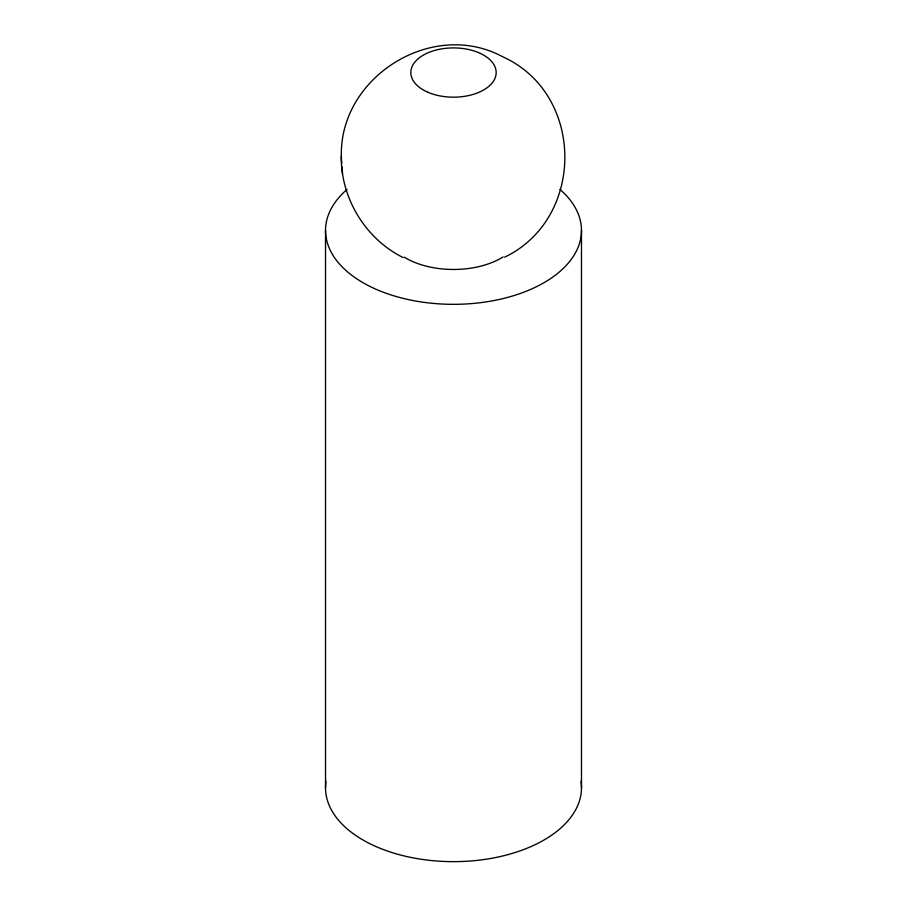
<?xml version="1.0" encoding="UTF-8"?>
<svg xmlns="http://www.w3.org/2000/svg" width="907" height="907" viewBox="0 0 907 907"><rect width="100%" height="100%" fill="white"/><g stroke="black" fill="none" stroke-linecap="round" stroke-linejoin="round"><path stroke-width="1.36" d="M341.78 163.407C333.787 80.814 429.873 17.516 502.591 56.722C584.947 93.659 585.571 218.338 504.598 257.203M403.15 257.577C365.612 238.949 340.726 198.304 341.293 156.367M342.041 166.933L342.529 173.929M581.478 230.446L581.478 787.764M325.522 230.446L325.522 787.764M581.002 781.392A127.978 73.886 0 0 1 453.5 861.65A127.978 73.886 0 0 1 325.998 781.392M559.936 189.416A127.978 73.886 0 0 1 537.874 286A127.978 73.886 0 0 1 369.126 286A127.978 73.886 0 0 1 347.064 189.416M503.136 256.93A67.583 39.024 0 0 1 404.284 257.191M427.832 92.219A42.663 24.625 0 0 0 495.846 75.542A42.663 24.625 0 0 0 436.823 49.874A42.663 24.625 0 0 0 427.832 92.219"/></g></svg>
